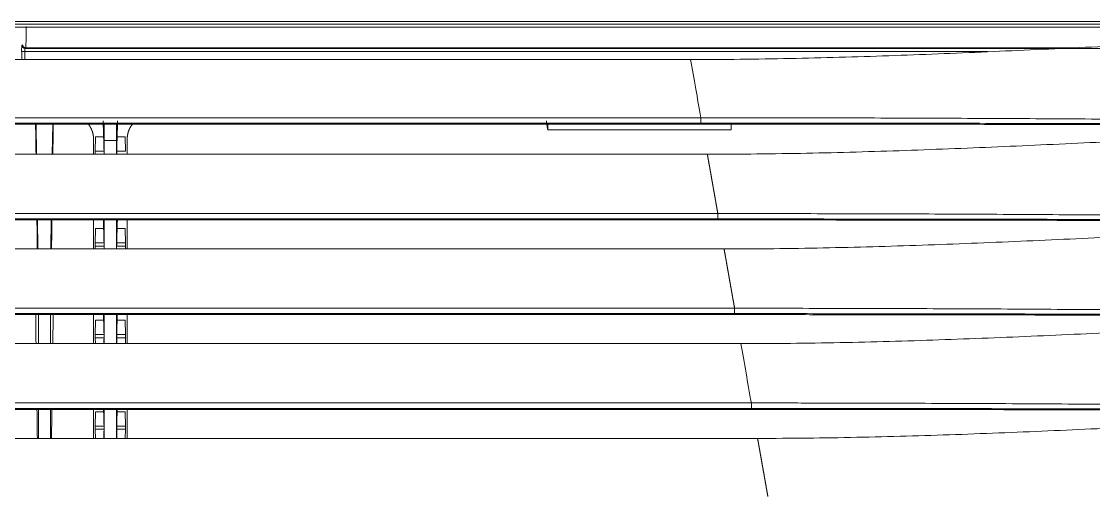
# Model space of a CAD drawing. Header units: inches. Extents: x 3778 to 56227, y -16914 to 35091.
# Drawn here: x 47366.2 to 47542.5, y -10882.5 to -10804.4 of the extents above; entities that cross this region are included whole.
import ezdxf

# ---------------------------------------------------------------- set-up
doc = ezdxf.new("R2010")
doc.units = ezdxf.units.IN
doc.header["$LTSCALE"] = 100
doc.header["$MEASUREMENT"] = 0
doc.layers.add('2-con', color=2, linetype='Continuous')
doc.layers.add('mark-B', color=2, linetype='Continuous', lineweight=20)

# ---------------------------------------------------------------- blocks, each defined once
blk = doc.blocks.new('무풍1way 일반')
at = {"layer": 'mark-B'}
for p, q in [((-358.19, -177.07), (-234.95, -177.07)), ((-254.56, -181.84), (-254.56, -177.07)), ((-254.25, -177.07), (-254.3, -178.56)), ((-252.8, -177.07), (-252.8, -181.84)), ((-250.8, -181.84), (-250.8, -177.07)), ((-249.3, -178.56), (-249.35, -177.07)), ((-249.04, -177.07), (-249.04, -181.84)), ((-241.97, -181.84), (-241.97, -177.07)), ((-241.97, -181.84), (-241.97, -177.07)), ((-239.96, -177.07), (-239.96, -181.84)), ((-239.96, -177.07), (-239.96, -181.84)), ((-254.3, -178.56), (-252.84, -178.56)), ((-254.3, -179.08), (-254.23, -181.43)), ((-252.84, -179.08), (-254.3, -179.08)), ((-250.76, -178.56), (-249.3, -178.56)), ((-249.3, -179.08), (-250.76, -179.08)), ((-249.37, -181.43), (-249.3, -179.08)), ((-252.91, -181.43), (-254.23, -181.43)), ((-249.37, -181.43), (-250.69, -181.43)), ((-235.05, -181.84), (-357.34, -181.84)), ((-357.16, -182.01), (357.16, -182.01)), ((357.16, -182.89), (-357.16, -182.89)), ((-355.43, -192.64), (-234.95, -192.64)), ((-254.56, -197.41), (-254.56, -192.64)), ((-254.27, -192.64), (-254.3, -193.62)), ((-254.3, -193.62), (-252.84, -193.62)), ((-252.8, -192.64), (-252.8, -197.41)), ((-250.8, -197.41), (-250.8, -192.64)), ((-250.76, -193.62), (-249.3, -193.62)), ((-249.3, -193.62), (-249.33, -192.64)), ((-249.04, -192.64), (-249.04, -197.41)), ((-241.97, -197.41), (-241.97, -192.64)), ((-241.97, -197.41), (-241.97, -192.64)), ((-239.96, -192.64), (-239.96, -197.41)), ((-239.96, -192.64), (-239.96, -197.41)), ((-254.3, -194.14), (-254.23, -196.49)), ((-252.84, -194.14), (-254.3, -194.14)), ((-249.3, -194.14), (-250.76, -194.14)), ((-249.37, -196.49), (-249.3, -194.14)), ((-252.91, -196.49), (-254.23, -196.49)), ((-249.37, -196.49), (-250.69, -196.49)), ((-235.05, -197.41), (-354.59, -197.41)), ((-354.41, -197.57), (354.41, -197.57)), ((354.41, -198.46), (-354.41, -198.46)), ((-352.68, -208.2), (-234.95, -208.2)), ((-254.56, -212.97), (-254.56, -208.2)), ((-254.28, -208.2), (-254.3, -208.68)), ((-254.3, -208.68), (-252.84, -208.68)), ((-254.3, -209.2), (-254.23, -211.55)), ((-252.84, -209.2), (-254.3, -209.2)), ((-252.8, -208.2), (-252.8, -212.97)), ((-250.8, -212.97), (-250.8, -208.2)), ((-250.76, -208.68), (-249.3, -208.68)), ((-249.3, -209.2), (-250.76, -209.2)), ((-249.37, -211.55), (-249.3, -209.2)), ((-249.3, -208.68), (-249.32, -208.2)), ((-249.04, -208.2), (-249.04, -212.97)), ((-242.09, -212.97), (-242.03, -208.2)), ((-242.09, -212.97), (-242.03, -208.2)), ((-239.9, -208.2), (-239.83, -212.97)), ((-239.9, -208.2), (-239.83, -212.97)), ((-235.05, -212.97), (-351.84, -212.97)), ((-351.65, -213.14), (351.65, -213.14)), ((-252.91, -211.55), (-254.23, -211.55)), ((-249.37, -211.55), (-250.69, -211.55)), ((351.65, -214.02), (-351.65, -214.02)), ((-349.93, -223.77), (-234.95, -223.77)), ((-254.56, -226.23), (-254.56, -223.76)), ((-252.8, -223.76), (-252.8, -226.05)), ((-250.8, -226.05), (-250.8, -223.76)), ((-249.04, -223.76), (-249.04, -226.23)), ((-242.32, -228.72), (-242.25, -223.77)), ((-242.32, -228.72), (-242.25, -223.77)), ((-239.67, -223.77), (-239.6, -228.72)), ((-239.67, -223.77), (-239.6, -228.72)), ((-254.3, -224.27), (-254.23, -226.61)), ((-252.84, -224.27), (-254.3, -224.27)), ((-249.3, -224.27), (-250.76, -224.27)), ((-249.37, -226.61), (-249.3, -224.27)), ((-252.91, -226.61), (-254.23, -226.61)), ((-252.8, -226.05), (-250.8, -226.05)), ((-249.37, -226.61), (-250.69, -226.61)), ((-353.82, -227.77), (-353.82, -228.72)), ((-235.05, -228.72), (-349.05, -228.72)), ((-348.87, -228.89), (348.87, -228.89)), ((-323.69, -228.72), (-323.69, -227.77)), ((348.87, -229.77), (-348.87, -229.77)), ((-347.18, -239.33), (-234.95, -239.33)), ((-237.72, -240.65), (-237.72, -239.33)), ((-237.72, -240.65), (-237.72, -239.33)), ((-237.22, -239.33), (-237.22, -240.65)), ((-237.22, -239.33), (-237.22, -240.65)), ((-237.75, -241.15), (-431.52, -241.15)), ((-237.75, -241.15), (-431.52, -241.15)), ((-410.46, -241.26), (-237.86, -241.26)), ((-410.46, -241.26), (-237.86, -241.26)), ((-396.03, -240.65), (-237.72, -240.65)), ((-396.03, -240.65), (-237.72, -240.65)), ((-237.86, -241.26), (-237.75, -241.15)), ((-237.86, -241.26), (-237.75, -241.15)), ((-237.22, -240.65), (-237.72, -240.65)), ((-237.22, -240.65), (-237.72, -240.65)), ((-237.25, -241.65), (-237.36, -241.76)), ((-237.25, -241.65), (-237.36, -241.76)), ((-235.04, -244.65), (-437.6, -244.65)), ((476.32, -245.6), (-476.32, -245.6)), ((-464.1, -245.12), (464.1, -245.12))]:
    blk.add_line(p, q, dxfattribs=at)
for centre, major_axis, ratio, start_param, end_param in [((-237.86, -244.77), (0, -3.51), 0.029932, 3.176515, 4.712405), ((-237.86, -244.77), (0, -3.51), 0.029932, 3.176515, 4.712405), ((-237.86, -241.76), (-0.355, 0.355), 0.998782, 3.927295, 5.497483), ((-237.86, -241.76), (-0.355, 0.355), 0.998782, 3.927295, 5.497483), ((-237.75, -240.65), (-0.001, -0.502), 0.069841, 0.034992, 1.570882), ((-237.75, -240.65), (-0.001, -0.502), 0.069841, 0.034992, 1.570882), ((-237.75, -241.65), (-0.355, 0.355), 0.998782, 3.927295, 5.497483), ((-237.75, -241.65), (-0.355, 0.355), 0.998782, 3.927295, 5.497483), ((-237.25, -240.65), (0, -1), 0.034921, 0.034928, 1.570818), ((-237.25, -240.65), (0, -1), 0.034921, 0.034928, 1.570818)]:
    blk.add_ellipse(centre, major_axis=major_axis, ratio=ratio, start_param=start_param, end_param=end_param, dxfattribs=at)
for points, degree, knots in [([(-359.88, -167.52), (-359.87, -167.55), (-359.86, -167.61), (-359.85, -167.7), (-359.83, -167.79), (-359.81, -167.88), (-359.8, -167.97), (-359.78, -168.06), (-359.77, -168.15), (-359.75, -168.24), (-359.73, -168.34), (-359.72, -168.43), (-359.7, -168.52), (-359.69, -168.61), (-359.67, -168.69), (-359.65, -168.78), (-359.64, -168.87), (-359.62, -168.96), (-359.61, -169.05), (-359.59, -169.14), (-359.58, -169.23), (-359.56, -169.32), (-359.54, -169.4), (-359.53, -169.49), (-359.51, -169.58), (-359.5, -169.67), (-359.48, -169.75), (-359.47, -169.84), (-359.45, -169.93), (-359.44, -170.01), (-359.42, -170.1), (-359.41, -170.19), (-359.39, -170.27), (-359.38, -170.36), (-359.36, -170.44), (-359.35, -170.53), (-359.33, -170.61), (-359.31, -170.7), (-359.3, -170.78), (-359.29, -170.87), (-359.27, -170.95), (-359.26, -171.04), (-359.24, -171.12), (-359.23, -171.21), (-359.21, -171.29), (-359.2, -171.37), (-359.18, -171.46), (-359.17, -171.54), (-359.15, -171.62), (-359.14, -171.7), (-359.12, -171.79), (-359.11, -171.87), (-359.09, -171.95), (-359.08, -172.03), (-359.06, -172.12), (-359.05, -172.2), (-359.04, -172.28), (-359.02, -172.36), (-359.01, -172.44), (-358.99, -172.52), (-358.98, -172.6), (-358.96, -172.68), (-358.95, -172.76), (-358.94, -172.84), (-358.92, -172.92), (-358.91, -173), (-358.89, -173.08), (-358.88, -173.16), (-358.87, -173.24), (-358.85, -173.32), (-358.84, -173.4), (-358.82, -173.47), (-358.81, -173.55), (-358.8, -173.63), (-358.78, -173.71), (-358.77, -173.79), (-358.76, -173.86), (-358.74, -173.94), (-358.73, -174.02), (-358.71, -174.09), (-358.7, -174.17), (-358.69, -174.25), (-358.67, -174.32), (-358.66, -174.4), (-358.65, -174.47), (-358.63, -174.55), (-358.62, -174.63), (-358.61, -174.7), (-358.59, -174.78), (-358.58, -174.85), (-358.57, -174.93), (-358.55, -175), (-358.54, -175.07), (-358.53, -175.15), (-358.52, -175.22), (-358.5, -175.3), (-358.49, -175.37), (-358.48, -175.44), (-358.46, -175.52), (-358.45, -175.59), (-358.44, -175.66), (-358.42, -175.73), (-358.41, -175.81), (-358.4, -175.88), (-358.39, -175.95), (-358.37, -176.02), (-358.36, -176.09), (-358.35, -176.16), (-358.34, -176.24), (-358.32, -176.31), (-358.31, -176.38), (-358.3, -176.45), (-358.29, -176.52), (-358.27, -176.59), (-358.26, -176.66), (-358.25, -176.73), (-358.24, -176.8), (-358.22, -176.87), (-358.21, -176.94), (-358.2, -177), (-358.19, -177.05), (-358.19, -177.07)], 3, [0, 0, 0, 0, 0.008436, 0.01687, 0.025302, 0.033734, 0.042163, 0.050592, 0.059019, 0.067445, 0.075869, 0.084292, 0.092714, 0.101135, 0.109554, 0.117972, 0.126389, 0.134805, 0.14322, 0.151634, 0.160046, 0.168458, 0.176868, 0.185278, 0.193686, 0.202094, 0.2105, 0.218906, 0.227311, 0.235715, 0.244118, 0.252521, 0.260922, 0.269323, 0.277723, 0.286122, 0.294521, 0.302919, 0.311316, 0.319713, 0.328109, 0.336505, 0.3449, 0.353294, 0.361688, 0.370082, 0.378475, 0.386867, 0.395259, 0.403651, 0.412043, 0.420434, 0.428825, 0.437215, 0.445606, 0.453996, 0.462386, 0.470775, 0.479165, 0.487554, 0.495943, 0.504333, 0.512722, 0.521111, 0.5295, 0.537889, 0.546278, 0.554667, 0.563056, 0.571445, 0.579835, 0.588225, 0.596614, 0.605004, 0.613394, 0.621785, 0.630176, 0.638567, 0.646958, 0.65535, 0.663742, 0.672134, 0.680527, 0.68892, 0.697314, 0.705708, 0.714103, 0.722498, 0.730894, 0.73929, 0.747687, 0.756085, 0.764483, 0.772882, 0.781282, 0.789683, 0.798084, 0.806486, 0.814888, 0.823292, 0.831696, 0.840102, 0.848508, 0.856915, 0.865323, 0.873732, 0.882142, 0.890553, 0.898965, 0.907378, 0.915793, 0.924208, 0.932624, 0.941042, 0.949461, 0.957881, 0.966302, 0.974725, 0.983148, 0.991574, 1, 1, 1, 1]), ([(-358.19, -177.07), (-363.62, -177.07), (-374.49, -177.2), (-390.74, -177.67), (-406.93, -178.33), (-423.09, -179.08), (-436.47, -179.7), (-444.48, -180.04), (-447.09, -180.15)], 3, [0, 0, 0, 0, 0.182363, 0.364727, 0.54709, 0.729453, 0.911816, 1, 1, 1, 1]), ([(-254.3, -178.56), (-254.3, -178.56), (-254.3, -178.56), (-254.3, -178.57), (-254.3, -178.57), (-254.3, -178.58), (-254.3, -178.58), (-254.3, -178.59), (-254.3, -178.59), (-254.3, -178.6), (-254.3, -178.6), (-254.3, -178.61), (-254.3, -178.62), (-254.3, -178.62), (-254.3, -178.63), (-254.3, -178.64), (-254.3, -178.64), (-254.3, -178.65), (-254.3, -178.65), (-254.3, -178.66), (-254.3, -178.67), (-254.3, -178.68), (-254.3, -178.68), (-254.3, -178.69), (-254.3, -178.7), (-254.3, -178.7), (-254.3, -178.71), (-254.3, -178.72), (-254.3, -178.73), (-254.3, -178.73), (-254.3, -178.74), (-254.3, -178.75), (-254.3, -178.75), (-254.3, -178.76), (-254.3, -178.77), (-254.3, -178.78), (-254.3, -178.78), (-254.3, -178.79), (-254.3, -178.8), (-254.3, -178.8), (-254.3, -178.81), (-254.3, -178.82), (-254.3, -178.83), (-254.3, -178.85), (-254.3, -178.86), (-254.3, -178.88), (-254.3, -178.89), (-254.3, -178.91), (-254.3, -178.92), (-254.3, -178.93), (-254.3, -178.95), (-254.3, -178.96), (-254.3, -178.98), (-254.3, -178.99), (-254.3, -179), (-254.3, -179.02), (-254.3, -179.03), (-254.3, -179.04), (-254.3, -179.05), (-254.3, -179.06), (-254.3, -179.07), (-254.3, -179.08), (-254.3, -179.08)], 3, [0, 0, 0, 0, 0.013747, 0.027429, 0.041048, 0.054602, 0.068093, 0.08152, 0.094883, 0.108181, 0.121416, 0.134587, 0.147694, 0.160737, 0.173716, 0.186631, 0.199482, 0.212269, 0.224992, 0.237651, 0.250246, 0.262777, 0.275245, 0.287648, 0.299987, 0.312263, 0.324474, 0.336622, 0.348705, 0.360725, 0.372681, 0.384573, 0.3964, 0.408164, 0.419864, 0.4315, 0.443072, 0.454581, 0.466025, 0.477405, 0.488722, 0.499974, 0.52253, 0.545343, 0.568414, 0.591742, 0.615327, 0.63917, 0.66327, 0.687627, 0.712242, 0.737115, 0.762244, 0.787632, 0.813276, 0.839179, 0.865338, 0.891756, 0.91843, 0.945363, 0.972553, 1, 1, 1, 1]), ([(-249.3, -179.08), (-249.3, -179.08), (-249.3, -179.08), (-249.3, -179.07), (-249.3, -179.07), (-249.3, -179.06), (-249.3, -179.06), (-249.3, -179.05), (-249.3, -179.05), (-249.3, -179.04), (-249.3, -179.03), (-249.3, -179.03), (-249.3, -179.02), (-249.3, -179.02), (-249.3, -179.01), (-249.3, -179), (-249.3, -179), (-249.3, -178.99), (-249.3, -178.98), (-249.3, -178.98), (-249.3, -178.97), (-249.3, -178.96), (-249.3, -178.96), (-249.3, -178.95), (-249.3, -178.94), (-249.3, -178.93), (-249.3, -178.93), (-249.3, -178.92), (-249.3, -178.91), (-249.3, -178.91), (-249.3, -178.9), (-249.3, -178.89), (-249.3, -178.88), (-249.3, -178.88), (-249.3, -178.87), (-249.3, -178.86), (-249.3, -178.85), (-249.3, -178.85), (-249.3, -178.84), (-249.3, -178.83), (-249.3, -178.83), (-249.3, -178.82), (-249.3, -178.8), (-249.3, -178.79), (-249.3, -178.78), (-249.3, -178.76), (-249.3, -178.75), (-249.3, -178.73), (-249.3, -178.72), (-249.3, -178.7), (-249.3, -178.69), (-249.3, -178.68), (-249.3, -178.66), (-249.3, -178.65), (-249.3, -178.64), (-249.3, -178.62), (-249.3, -178.61), (-249.3, -178.6), (-249.3, -178.59), (-249.3, -178.58), (-249.3, -178.57), (-249.3, -178.56), (-249.3, -178.56)], 3, [0, 0, 0, 0, 0.013748, 0.027432, 0.041052, 0.054607, 0.068099, 0.081527, 0.09489, 0.10819, 0.121425, 0.134597, 0.147704, 0.160748, 0.173727, 0.186643, 0.199494, 0.212281, 0.225005, 0.237664, 0.250259, 0.262791, 0.275258, 0.287661, 0.3, 0.312275, 0.324487, 0.336634, 0.348717, 0.360736, 0.372691, 0.384582, 0.39641, 0.408173, 0.419872, 0.431507, 0.443078, 0.454585, 0.466029, 0.477408, 0.488723, 0.499974, 0.522542, 0.545365, 0.568445, 0.591781, 0.615372, 0.639221, 0.663325, 0.687685, 0.712302, 0.737175, 0.762304, 0.78769, 0.813331, 0.839229, 0.865384, 0.891794, 0.918461, 0.945384, 0.972564, 1, 1, 1, 1]), ([(-357.16, -182.89), (-357.5, -182.89), (-357.84, -182.89), (-358.52, -182.89), (-359.54, -182.89), (-361.92, -182.89), (-363.97, -182.89), (-368.05, -182.88), (-370.77, -182.88), (-378.94, -182.86), (-384.39, -182.84), (-392.55, -182.81), (-395.27, -182.8), (-400.72, -182.77), (-403.44, -182.75), (-408.88, -182.72), (-411.6, -182.7), (-417.04, -182.66), (-419.76, -182.64), (-425.21, -182.6), (-427.93, -182.57), (-433.37, -182.53), (-436.09, -182.51), (-441.53, -182.46), (-444.25, -182.44), (-449.69, -182.4), (-452.41, -182.38), (-460.57, -182.32), (-466.02, -182.29), (-474.18, -182.26), (-476.91, -182.25), (-480.99, -182.24), (-482.35, -182.24), (-484.39, -182.24), (-485.42, -182.23), (-486.61, -182.23), (-487.12, -182.23), (-487.46, -182.23), (-487.63, -182.23), (-487.8, -182.23)], 3, [0, 0, 0, 0, 0.007813, 0.007813, 0.015625, 0.03125, 0.0625, 0.0625, 0.125, 0.125, 0.25, 0.25, 0.3125, 0.3125, 0.375, 0.375, 0.4375, 0.4375, 0.5, 0.5, 0.5625, 0.5625, 0.625, 0.625, 0.6875, 0.6875, 0.75, 0.75, 0.875, 0.875, 0.9375, 0.9375, 0.96875, 0.96875, 0.984375, 0.992187, 0.996094, 0.996094, 1, 1, 1, 1]), ([(-474.58, -181.76), (-469.69, -181.76), (-464.79, -181.77), (-455.01, -181.79), (-450.12, -181.81), (-442.78, -181.83), (-440.33, -181.83), (-435.44, -181.85), (-433, -181.86), (-428.11, -181.87), (-423.22, -181.89), (-415.88, -181.91), (-408.54, -181.93), (-403.65, -181.94), (-398.76, -181.95), (-396.31, -181.96), (-391.42, -181.97), (-388.97, -181.98), (-381.63, -181.99), (-376.74, -182), (-369.4, -182), (-366.95, -182.01), (-362.05, -182.01), (-359.61, -182.01), (-357.16, -182.01)], 3, [0, 0, 0, 0, 0.125, 0.125, 0.25, 0.25, 0.3125, 0.3125, 0.375, 0.375, 0.4375, 0.5, 0.5625, 0.625, 0.625, 0.6875, 0.6875, 0.75, 0.75, 0.875, 0.875, 0.9375, 0.9375, 1, 1, 1, 1]), ([(-357.34, -181.84), (-361.15, -181.84), (-364.95, -181.84), (-372.55, -181.84), (-376.35, -181.83), (-383.96, -181.82), (-387.76, -181.82), (-395.36, -181.8), (-399.16, -181.79), (-406.76, -181.77), (-410.56, -181.76), (-418.16, -181.74), (-421.96, -181.73), (-429.55, -181.71), (-433.35, -181.7), (-440.95, -181.68), (-444.75, -181.67), (-448.55, -181.66)], 3, [0, 0, 0, 0, 0.125, 0.125, 0.25, 0.25, 0.375, 0.375, 0.5, 0.5, 0.625, 0.625, 0.75, 0.75, 0.875, 0.875, 1, 1, 1, 1]), ([(-357.16, -182.89), (-357.16, -182.86), (-357.16, -182.82), (-357.16, -182.74), (-357.16, -182.69), (-357.16, -182.6), (-357.16, -182.55), (-357.16, -182.45), (-357.16, -182.4), (-357.16, -182.31), (-357.16, -182.26), (-357.16, -182.18), (-357.16, -182.14), (-357.16, -182.08), (-357.16, -182.06), (-357.16, -182.02), (-357.16, -182.01), (-357.16, -182.01)], 3, [0, 0, 0, 0, 0.125, 0.125, 0.25, 0.25, 0.375, 0.375, 0.5, 0.5, 0.625, 0.625, 0.75, 0.75, 0.875, 0.875, 1, 1, 1, 1]), ([(-355.43, -192.64), (-355.7, -191.16), (-356.23, -188.13), (-356.85, -184.62), (-357.16, -182.89)], 3, [0, 0, 0, 0, 0.535555, 1, 1, 1, 1]), ([(-355.43, -192.64), (-360.87, -192.64), (-371.74, -192.76), (-387.99, -193.23), (-404.18, -193.89), (-420.34, -194.65), (-433.72, -195.27), (-441.73, -195.61), (-444.34, -195.71)], 3, [0, 0, 0, 0, 0.182352, 0.364704, 0.547056, 0.729408, 0.91176, 1, 1, 1, 1]), ([(-254.3, -193.62), (-254.3, -193.62), (-254.3, -193.62), (-254.3, -193.63), (-254.3, -193.63), (-254.3, -193.64), (-254.3, -193.64), (-254.3, -193.65), (-254.3, -193.65), (-254.3, -193.66), (-254.3, -193.67), (-254.3, -193.67), (-254.3, -193.68), (-254.3, -193.68), (-254.3, -193.69), (-254.3, -193.7), (-254.3, -193.7), (-254.3, -193.71), (-254.3, -193.72), (-254.3, -193.72), (-254.3, -193.73), (-254.3, -193.74), (-254.3, -193.74), (-254.3, -193.75), (-254.3, -193.76), (-254.3, -193.77), (-254.3, -193.77), (-254.3, -193.78), (-254.3, -193.79), (-254.3, -193.79), (-254.3, -193.8), (-254.3, -193.81), (-254.3, -193.82), (-254.3, -193.82), (-254.3, -193.83), (-254.3, -193.84), (-254.3, -193.85), (-254.3, -193.85), (-254.3, -193.86), (-254.3, -193.87), (-254.3, -193.87), (-254.3, -193.88), (-254.3, -193.9), (-254.3, -193.91), (-254.3, -193.92), (-254.3, -193.94), (-254.3, -193.95), (-254.3, -193.97), (-254.3, -193.98), (-254.3, -194), (-254.3, -194.01), (-254.3, -194.02), (-254.3, -194.04), (-254.3, -194.05), (-254.3, -194.06), (-254.3, -194.08), (-254.3, -194.09), (-254.3, -194.1), (-254.3, -194.11), (-254.3, -194.12), (-254.3, -194.13), (-254.3, -194.14), (-254.3, -194.14)], 3, [0, 0, 0, 0, 0.013747, 0.027429, 0.041048, 0.054602, 0.068093, 0.08152, 0.094883, 0.108181, 0.121416, 0.134587, 0.147694, 0.160737, 0.173716, 0.186631, 0.199482, 0.212269, 0.224992, 0.237651, 0.250246, 0.262777, 0.275245, 0.287648, 0.299987, 0.312263, 0.324474, 0.336622, 0.348705, 0.360725, 0.372681, 0.384573, 0.3964, 0.408164, 0.419864, 0.4315, 0.443072, 0.454581, 0.466025, 0.477405, 0.488722, 0.499974, 0.52253, 0.545343, 0.568414, 0.591742, 0.615327, 0.63917, 0.66327, 0.687627, 0.712242, 0.737115, 0.762244, 0.787632, 0.813276, 0.839179, 0.865338, 0.891756, 0.91843, 0.945363, 0.972553, 1, 1, 1, 1]), ([(-249.3, -194.14), (-249.3, -194.14), (-249.3, -194.14), (-249.3, -194.13), (-249.3, -194.13), (-249.3, -194.12), (-249.3, -194.12), (-249.3, -194.11), (-249.3, -194.11), (-249.3, -194.1), (-249.3, -194.1), (-249.3, -194.09), (-249.3, -194.08), (-249.3, -194.08), (-249.3, -194.07), (-249.3, -194.06), (-249.3, -194.06), (-249.3, -194.05), (-249.3, -194.05), (-249.3, -194.04), (-249.3, -194.03), (-249.3, -194.02), (-249.3, -194.02), (-249.3, -194.01), (-249.3, -194), (-249.3, -194), (-249.3, -193.99), (-249.3, -193.98), (-249.3, -193.97), (-249.3, -193.97), (-249.3, -193.96), (-249.3, -193.95), (-249.3, -193.95), (-249.3, -193.94), (-249.3, -193.93), (-249.3, -193.92), (-249.3, -193.92), (-249.3, -193.91), (-249.3, -193.9), (-249.3, -193.9), (-249.3, -193.89), (-249.3, -193.88), (-249.3, -193.87), (-249.3, -193.85), (-249.3, -193.84), (-249.3, -193.82), (-249.3, -193.81), (-249.3, -193.79), (-249.3, -193.78), (-249.3, -193.77), (-249.3, -193.75), (-249.3, -193.74), (-249.3, -193.72), (-249.3, -193.71), (-249.3, -193.7), (-249.3, -193.68), (-249.3, -193.67), (-249.3, -193.66), (-249.3, -193.65), (-249.3, -193.64), (-249.3, -193.63), (-249.3, -193.62), (-249.3, -193.62)], 3, [0, 0, 0, 0, 0.013748, 0.027432, 0.041052, 0.054607, 0.068099, 0.081527, 0.09489, 0.10819, 0.121425, 0.134597, 0.147704, 0.160748, 0.173727, 0.186643, 0.199494, 0.212281, 0.225005, 0.237664, 0.250259, 0.262791, 0.275258, 0.287661, 0.3, 0.312275, 0.324487, 0.336634, 0.348717, 0.360736, 0.372691, 0.384582, 0.39641, 0.408173, 0.419872, 0.431507, 0.443078, 0.454585, 0.466029, 0.477408, 0.488723, 0.499974, 0.522542, 0.545365, 0.568445, 0.591781, 0.615372, 0.639221, 0.663325, 0.687685, 0.712302, 0.737175, 0.762304, 0.78769, 0.813331, 0.839229, 0.865384, 0.891794, 0.918461, 0.945384, 0.972564, 1, 1, 1, 1]), ([(-471.82, -197.35), (-466.93, -197.35), (-462.03, -197.36), (-452.25, -197.38), (-447.36, -197.39), (-440.02, -197.41), (-437.57, -197.42), (-432.68, -197.43), (-430.24, -197.44), (-425.35, -197.45), (-420.46, -197.47), (-413.12, -197.49), (-405.78, -197.5), (-400.89, -197.52), (-393.55, -197.53), (-388.66, -197.54), (-378.88, -197.56), (-373.98, -197.56), (-366.64, -197.57), (-364.19, -197.57), (-359.3, -197.57), (-356.85, -197.57), (-354.41, -197.57)], 3, [0, 0, 0, 0, 0.125, 0.125, 0.25, 0.25, 0.3125, 0.3125, 0.375, 0.375, 0.4375, 0.5, 0.5625, 0.625, 0.625, 0.75, 0.75, 0.875, 0.875, 0.9375, 0.9375, 1, 1, 1, 1]), ([(-445.8, -197.25), (-442, -197.26), (-438.2, -197.26), (-430.6, -197.28), (-426.8, -197.29), (-419.2, -197.31), (-415.4, -197.32), (-407.8, -197.34), (-404.01, -197.35), (-396.4, -197.36), (-392.6, -197.37), (-385, -197.38), (-381.2, -197.39), (-373.6, -197.4), (-369.8, -197.4), (-362.19, -197.41), (-358.39, -197.41), (-354.59, -197.41)], 3, [0, 0, 0, 0, 0.125, 0.125, 0.25, 0.25, 0.375, 0.375, 0.5, 0.5, 0.625, 0.625, 0.75, 0.75, 0.875, 0.875, 1, 1, 1, 1]), ([(-354.41, -198.46), (-354.75, -198.46), (-355.09, -198.46), (-355.77, -198.46), (-356.79, -198.46), (-359.17, -198.46), (-361.21, -198.45), (-365.28, -198.45), (-368, -198.44), (-376.16, -198.43), (-381.6, -198.41), (-389.76, -198.38), (-392.48, -198.37), (-397.91, -198.34), (-400.63, -198.32), (-406.07, -198.29), (-408.79, -198.27), (-414.22, -198.24), (-416.94, -198.22), (-422.38, -198.18), (-425.1, -198.16), (-430.53, -198.11), (-433.25, -198.09), (-438.69, -198.05), (-441.4, -198.03), (-446.84, -197.99), (-449.56, -197.97), (-457.71, -197.91), (-463.15, -197.88), (-471.31, -197.85), (-474.03, -197.84), (-479.46, -197.83), (-482.18, -197.83), (-484.9, -197.83)], 3, [0, 0, 0, 0, 0.007812, 0.007812, 0.015625, 0.03125, 0.0625, 0.0625, 0.125, 0.125, 0.25, 0.25, 0.3125, 0.3125, 0.375, 0.375, 0.4375, 0.4375, 0.5, 0.5, 0.5625, 0.5625, 0.625, 0.625, 0.6875, 0.6875, 0.75, 0.75, 0.875, 0.875, 0.9375, 0.9375, 1, 1, 1, 1]), ([(-354.41, -197.57), (-354.41, -197.58), (-354.41, -197.59), (-354.41, -197.62), (-354.41, -197.65), (-354.41, -197.71), (-354.41, -197.74), (-354.41, -197.83), (-354.41, -197.87), (-354.41, -197.96), (-354.41, -198.01), (-354.41, -198.11), (-354.41, -198.16), (-354.41, -198.26), (-354.41, -198.3), (-354.41, -198.39), (-354.41, -198.42), (-354.41, -198.46)], 3, [0, 0, 0, 0, 0.125, 0.125, 0.25, 0.25, 0.375, 0.375, 0.5, 0.5, 0.625, 0.625, 0.75, 0.75, 0.875, 0.875, 1, 1, 1, 1]), ([(-354.41, -198.46), (-354.4, -198.49), (-354.39, -198.55), (-354.37, -198.64), (-354.36, -198.74), (-354.34, -198.83), (-354.32, -198.92), (-354.31, -199.02), (-354.29, -199.11), (-354.27, -199.2), (-354.26, -199.29), (-354.24, -199.39), (-354.23, -199.48), (-354.21, -199.57), (-354.19, -199.66), (-354.18, -199.75), (-354.16, -199.84), (-354.14, -199.93), (-354.13, -200.02), (-354.11, -200.11), (-354.1, -200.2), (-354.08, -200.29), (-354.06, -200.38), (-354.05, -200.47), (-354.03, -200.56), (-354.02, -200.65), (-354, -200.74), (-353.99, -200.83), (-353.97, -200.92), (-353.95, -201.01), (-353.94, -201.1), (-353.92, -201.18), (-353.91, -201.27), (-353.89, -201.36), (-353.88, -201.45), (-353.86, -201.53), (-353.85, -201.62), (-353.83, -201.71), (-353.82, -201.79), (-353.8, -201.88), (-353.78, -201.97), (-353.77, -202.05), (-353.75, -202.14), (-353.74, -202.22), (-353.72, -202.31), (-353.71, -202.39), (-353.69, -202.48), (-353.68, -202.56), (-353.66, -202.65), (-353.65, -202.73), (-353.63, -202.82), (-353.62, -202.9), (-353.6, -202.98), (-353.59, -203.07), (-353.58, -203.15), (-353.56, -203.23), (-353.55, -203.32), (-353.53, -203.4), (-353.52, -203.48), (-353.5, -203.56), (-353.49, -203.65), (-353.47, -203.73), (-353.46, -203.81), (-353.44, -203.89), (-353.43, -203.97), (-353.42, -204.05), (-353.4, -204.13), (-353.39, -204.22), (-353.37, -204.3), (-353.36, -204.38), (-353.34, -204.46), (-353.33, -204.54), (-353.32, -204.62), (-353.3, -204.7), (-353.29, -204.77), (-353.27, -204.85), (-353.26, -204.93), (-353.25, -205.01), (-353.23, -205.09), (-353.22, -205.17), (-353.2, -205.25), (-353.19, -205.32), (-353.18, -205.4), (-353.16, -205.48), (-353.15, -205.56), (-353.14, -205.63), (-353.12, -205.71), (-353.11, -205.79), (-353.1, -205.86), (-353.08, -205.94), (-353.07, -206.02), (-353.06, -206.09), (-353.04, -206.17), (-353.03, -206.24), (-353.02, -206.32), (-353, -206.39), (-352.99, -206.47), (-352.98, -206.54), (-352.96, -206.62), (-352.95, -206.69), (-352.94, -206.76), (-352.92, -206.84), (-352.91, -206.91), (-352.9, -206.98), (-352.88, -207.06), (-352.87, -207.13), (-352.86, -207.2), (-352.85, -207.28), (-352.83, -207.35), (-352.82, -207.42), (-352.81, -207.49), (-352.79, -207.56), (-352.78, -207.64), (-352.77, -207.71), (-352.76, -207.78), (-352.74, -207.85), (-352.73, -207.92), (-352.72, -207.99), (-352.71, -208.06), (-352.69, -208.13), (-352.69, -208.18), (-352.68, -208.2)], 3, [0, 0, 0, 0, 0.008438, 0.016875, 0.02531, 0.033743, 0.042175, 0.050606, 0.059035, 0.067462, 0.075889, 0.084314, 0.092737, 0.10116, 0.109581, 0.118001, 0.126419, 0.134836, 0.143253, 0.151668, 0.160081, 0.168494, 0.176906, 0.185317, 0.193726, 0.202135, 0.210542, 0.218949, 0.227355, 0.235759, 0.244163, 0.252566, 0.260968, 0.26937, 0.27777, 0.28617, 0.294569, 0.302968, 0.311365, 0.319762, 0.328159, 0.336554, 0.344949, 0.353344, 0.361738, 0.370132, 0.378525, 0.386917, 0.395309, 0.403701, 0.412092, 0.420483, 0.428874, 0.437264, 0.445654, 0.454044, 0.462434, 0.470823, 0.479212, 0.487601, 0.49599, 0.504379, 0.512767, 0.521156, 0.529544, 0.537933, 0.546321, 0.55471, 0.563098, 0.571487, 0.579875, 0.588264, 0.596653, 0.605043, 0.613432, 0.621822, 0.630212, 0.638602, 0.646992, 0.655383, 0.663774, 0.672166, 0.680558, 0.68895, 0.697343, 0.705737, 0.71413, 0.722525, 0.73092, 0.739315, 0.747711, 0.756108, 0.764506, 0.772904, 0.781303, 0.789702, 0.798102, 0.806503, 0.814905, 0.823308, 0.831712, 0.840116, 0.848521, 0.856928, 0.865335, 0.873743, 0.882152, 0.890562, 0.898974, 0.907386, 0.915799, 0.924214, 0.93263, 0.941047, 0.949465, 0.957884, 0.966305, 0.974727, 0.98315, 0.991574, 1, 1, 1, 1]), ([(-352.68, -208.2), (-358.12, -208.2), (-368.99, -208.33), (-385.24, -208.8), (-401.44, -209.46), (-417.59, -210.21), (-430.96, -210.83), (-438.97, -211.17), (-441.58, -211.28)], 3, [0, 0, 0, 0, 0.182341, 0.364682, 0.547023, 0.729364, 0.911705, 1, 1, 1, 1]), ([(-254.3, -208.68), (-254.3, -208.68), (-254.3, -208.69), (-254.3, -208.69), (-254.3, -208.7), (-254.3, -208.7), (-254.3, -208.71), (-254.3, -208.71), (-254.3, -208.72), (-254.3, -208.72), (-254.3, -208.73), (-254.3, -208.73), (-254.3, -208.74), (-254.3, -208.75), (-254.3, -208.75), (-254.3, -208.76), (-254.3, -208.77), (-254.3, -208.77), (-254.3, -208.78), (-254.3, -208.79), (-254.3, -208.79), (-254.3, -208.8), (-254.3, -208.81), (-254.3, -208.81), (-254.3, -208.82), (-254.3, -208.83), (-254.3, -208.83), (-254.3, -208.84), (-254.3, -208.85), (-254.3, -208.86), (-254.3, -208.86), (-254.3, -208.87), (-254.3, -208.88), (-254.3, -208.89), (-254.3, -208.89), (-254.3, -208.9), (-254.3, -208.91), (-254.3, -208.91), (-254.3, -208.92), (-254.3, -208.93), (-254.3, -208.94), (-254.3, -208.95), (-254.3, -208.96), (-254.3, -208.97), (-254.3, -208.99), (-254.3, -209), (-254.3, -209.02), (-254.3, -209.03), (-254.3, -209.04), (-254.3, -209.06), (-254.3, -209.07), (-254.3, -209.09), (-254.3, -209.1), (-254.3, -209.11), (-254.3, -209.13), (-254.3, -209.14), (-254.3, -209.15), (-254.3, -209.16), (-254.3, -209.17), (-254.3, -209.19), (-254.3, -209.19), (-254.3, -209.2), (-254.3, -209.2)], 3, [0, 0, 0, 0, 0.013747, 0.027429, 0.041048, 0.054602, 0.068093, 0.08152, 0.094883, 0.108181, 0.121416, 0.134587, 0.147694, 0.160737, 0.173716, 0.186631, 0.199482, 0.212269, 0.224992, 0.237651, 0.250246, 0.262777, 0.275245, 0.287648, 0.299987, 0.312263, 0.324474, 0.336622, 0.348705, 0.360725, 0.372681, 0.384573, 0.3964, 0.408164, 0.419864, 0.4315, 0.443072, 0.454581, 0.466025, 0.477405, 0.488722, 0.499974, 0.52253, 0.545343, 0.568414, 0.591742, 0.615327, 0.63917, 0.66327, 0.687627, 0.712242, 0.737115, 0.762244, 0.787632, 0.813276, 0.839179, 0.865338, 0.891756, 0.91843, 0.945363, 0.972553, 1, 1, 1, 1]), ([(-249.3, -209.2), (-249.3, -209.2), (-249.3, -209.2), (-249.3, -209.19), (-249.3, -209.19), (-249.3, -209.19), (-249.3, -209.18), (-249.3, -209.17), (-249.3, -209.17), (-249.3, -209.16), (-249.3, -209.16), (-249.3, -209.15), (-249.3, -209.15), (-249.3, -209.14), (-249.3, -209.13), (-249.3, -209.13), (-249.3, -209.12), (-249.3, -209.11), (-249.3, -209.11), (-249.3, -209.1), (-249.3, -209.09), (-249.3, -209.09), (-249.3, -209.08), (-249.3, -209.07), (-249.3, -209.07), (-249.3, -209.06), (-249.3, -209.05), (-249.3, -209.04), (-249.3, -209.04), (-249.3, -209.03), (-249.3, -209.02), (-249.3, -209.02), (-249.3, -209.01), (-249.3, -209), (-249.3, -208.99), (-249.3, -208.99), (-249.3, -208.98), (-249.3, -208.97), (-249.3, -208.96), (-249.3, -208.96), (-249.3, -208.95), (-249.3, -208.94), (-249.3, -208.93), (-249.3, -208.91), (-249.3, -208.9), (-249.3, -208.89), (-249.3, -208.87), (-249.3, -208.86), (-249.3, -208.84), (-249.3, -208.83), (-249.3, -208.81), (-249.3, -208.8), (-249.3, -208.79), (-249.3, -208.77), (-249.3, -208.76), (-249.3, -208.75), (-249.3, -208.73), (-249.3, -208.72), (-249.3, -208.71), (-249.3, -208.7), (-249.3, -208.69), (-249.3, -208.69), (-249.3, -208.68)], 3, [0, 0, 0, 0, 0.013748, 0.027432, 0.041052, 0.054607, 0.068099, 0.081527, 0.09489, 0.10819, 0.121425, 0.134597, 0.147704, 0.160748, 0.173727, 0.186643, 0.199494, 0.212281, 0.225005, 0.237664, 0.250259, 0.262791, 0.275258, 0.287661, 0.3, 0.312275, 0.324487, 0.336634, 0.348717, 0.360736, 0.372691, 0.384582, 0.39641, 0.408173, 0.419872, 0.431507, 0.443078, 0.454585, 0.466029, 0.477408, 0.488723, 0.499974, 0.522542, 0.545365, 0.568445, 0.591781, 0.615372, 0.639221, 0.663325, 0.687685, 0.712302, 0.737175, 0.762304, 0.78769, 0.813331, 0.839229, 0.865384, 0.891794, 0.918461, 0.945384, 0.972564, 1, 1, 1, 1]), ([(-469.06, -212.94), (-464.16, -212.95), (-459.27, -212.95), (-449.49, -212.97), (-444.6, -212.98), (-437.26, -213), (-434.81, -213), (-429.92, -213.01), (-427.48, -213.02), (-422.59, -213.03), (-417.7, -213.04), (-410.36, -213.06), (-403.02, -213.08), (-398.13, -213.09), (-390.8, -213.1), (-385.9, -213.11), (-376.12, -213.12), (-368.78, -213.13), (-361.44, -213.13), (-356.55, -213.14), (-354.1, -213.14), (-351.65, -213.14)], 3, [0, 0, 0, 0, 0.125, 0.125, 0.25, 0.25, 0.3125, 0.3125, 0.375, 0.375, 0.4375, 0.5, 0.5625, 0.625, 0.625, 0.75, 0.75, 0.875, 0.9375, 0.9375, 1, 1, 1, 1]), ([(-443.05, -212.83), (-439.25, -212.84), (-435.45, -212.85), (-427.85, -212.86), (-424.05, -212.87), (-416.45, -212.89), (-412.65, -212.9), (-405.05, -212.91), (-401.25, -212.92), (-393.65, -212.93), (-389.85, -212.94), (-382.25, -212.95), (-378.45, -212.96), (-370.85, -212.96), (-367.04, -212.97), (-359.44, -212.97), (-355.64, -212.97), (-351.84, -212.97)], 3, [0, 0, 0, 0, 0.125, 0.125, 0.25, 0.25, 0.375, 0.375, 0.5, 0.5, 0.625, 0.625, 0.75, 0.75, 0.875, 0.875, 1, 1, 1, 1]), ([(-351.65, -213.14), (-351.65, -213.14), (-351.65, -213.15), (-351.65, -213.19), (-351.65, -213.21), (-351.65, -213.27), (-351.65, -213.31), (-351.65, -213.39), (-351.65, -213.43), (-351.65, -213.53), (-351.65, -213.58), (-351.65, -213.68), (-351.65, -213.73), (-351.65, -213.82), (-351.65, -213.87), (-351.65, -213.95), (-351.65, -213.99), (-351.65, -214.02)], 3, [0, 0, 0, 0, 0.125, 0.125, 0.25, 0.25, 0.375, 0.375, 0.5, 0.5, 0.625, 0.625, 0.75, 0.75, 0.875, 0.875, 1, 1, 1, 1]), ([(-351.65, -214.02), (-351.99, -214.02), (-352.33, -214.02), (-353.01, -214.02), (-354.03, -214.02), (-356.41, -214.02), (-358.45, -214.02), (-362.53, -214.01), (-365.25, -214.01), (-373.41, -213.99), (-378.84, -213.98), (-387, -213.95), (-389.72, -213.94), (-395.16, -213.91), (-397.88, -213.9), (-403.31, -213.86), (-406.03, -213.85), (-411.47, -213.81), (-414.18, -213.79), (-419.62, -213.76), (-422.34, -213.74), (-427.77, -213.69), (-430.49, -213.67), (-435.93, -213.63), (-438.65, -213.61), (-444.08, -213.57), (-446.8, -213.56), (-454.95, -213.5), (-460.39, -213.48), (-468.55, -213.44), (-471.27, -213.44), (-476.7, -213.42), (-479.42, -213.42), (-482.14, -213.42)], 3, [0, 0, 0, 0, 0.007812, 0.007812, 0.015625, 0.03125, 0.0625, 0.0625, 0.125, 0.125, 0.25, 0.25, 0.3125, 0.3125, 0.375, 0.375, 0.4375, 0.4375, 0.5, 0.5, 0.5625, 0.5625, 0.625, 0.625, 0.6875, 0.6875, 0.75, 0.75, 0.875, 0.875, 0.9375, 0.9375, 1, 1, 1, 1]), ([(-351.65, -214.02), (-351.65, -214.05), (-351.64, -214.11), (-351.62, -214.21), (-351.6, -214.3), (-351.59, -214.39), (-351.57, -214.49), (-351.55, -214.58), (-351.54, -214.67), (-351.52, -214.77), (-351.5, -214.86), (-351.49, -214.95), (-351.47, -215.04), (-351.46, -215.13), (-351.44, -215.22), (-351.42, -215.32), (-351.41, -215.41), (-351.39, -215.5), (-351.38, -215.59), (-351.36, -215.68), (-351.34, -215.77), (-351.33, -215.86), (-351.31, -215.95), (-351.3, -216.04), (-351.28, -216.13), (-351.26, -216.22), (-351.25, -216.31), (-351.23, -216.39), (-351.22, -216.48), (-351.2, -216.57), (-351.19, -216.66), (-351.17, -216.75), (-351.16, -216.84), (-351.14, -216.92), (-351.12, -217.01), (-351.11, -217.1), (-351.09, -217.18), (-351.08, -217.27), (-351.06, -217.36), (-351.05, -217.44), (-351.03, -217.53), (-351.02, -217.62), (-351, -217.7), (-350.99, -217.79), (-350.97, -217.87), (-350.96, -217.96), (-350.94, -218.04), (-350.93, -218.13), (-350.91, -218.21), (-350.9, -218.3), (-350.88, -218.38), (-350.87, -218.46), (-350.85, -218.55), (-350.84, -218.63), (-350.82, -218.72), (-350.81, -218.8), (-350.79, -218.88), (-350.78, -218.96), (-350.76, -219.05), (-350.75, -219.13), (-350.73, -219.21), (-350.72, -219.29), (-350.71, -219.37), (-350.69, -219.46), (-350.68, -219.54), (-350.66, -219.62), (-350.65, -219.7), (-350.63, -219.78), (-350.62, -219.86), (-350.61, -219.94), (-350.59, -220.02), (-350.58, -220.1), (-350.56, -220.18), (-350.55, -220.26), (-350.54, -220.34), (-350.52, -220.42), (-350.51, -220.5), (-350.49, -220.58), (-350.48, -220.65), (-350.47, -220.73), (-350.45, -220.81), (-350.44, -220.89), (-350.42, -220.97), (-350.41, -221.04), (-350.4, -221.12), (-350.38, -221.2), (-350.37, -221.27), (-350.36, -221.35), (-350.34, -221.43), (-350.33, -221.5), (-350.32, -221.58), (-350.3, -221.66), (-350.29, -221.73), (-350.28, -221.81), (-350.26, -221.88), (-350.25, -221.96), (-350.24, -222.03), (-350.22, -222.11), (-350.21, -222.18), (-350.2, -222.25), (-350.18, -222.33), (-350.17, -222.4), (-350.16, -222.48), (-350.14, -222.55), (-350.13, -222.62), (-350.12, -222.7), (-350.11, -222.77), (-350.09, -222.84), (-350.08, -222.91), (-350.07, -222.99), (-350.05, -223.06), (-350.04, -223.13), (-350.03, -223.2), (-350.02, -223.27), (-350, -223.34), (-349.99, -223.41), (-349.98, -223.48), (-349.97, -223.56), (-349.95, -223.63), (-349.94, -223.7), (-349.93, -223.74), (-349.93, -223.77)], 3, [0, 0, 0, 0, 0.008438, 0.016875, 0.02531, 0.033743, 0.042175, 0.050606, 0.059035, 0.067462, 0.075889, 0.084314, 0.092737, 0.10116, 0.109581, 0.118001, 0.126419, 0.134836, 0.143253, 0.151668, 0.160081, 0.168494, 0.176906, 0.185317, 0.193726, 0.202135, 0.210542, 0.218949, 0.227355, 0.235759, 0.244163, 0.252566, 0.260968, 0.26937, 0.27777, 0.28617, 0.294569, 0.302968, 0.311365, 0.319762, 0.328159, 0.336554, 0.344949, 0.353344, 0.361738, 0.370132, 0.378525, 0.386917, 0.395309, 0.403701, 0.412092, 0.420483, 0.428874, 0.437264, 0.445654, 0.454044, 0.462434, 0.470823, 0.479212, 0.487601, 0.49599, 0.504379, 0.512767, 0.521156, 0.529544, 0.537933, 0.546321, 0.55471, 0.563098, 0.571487, 0.579875, 0.588264, 0.596653, 0.605043, 0.613432, 0.621822, 0.630212, 0.638602, 0.646992, 0.655383, 0.663774, 0.672166, 0.680558, 0.68895, 0.697343, 0.705737, 0.71413, 0.722525, 0.73092, 0.739315, 0.747711, 0.756108, 0.764506, 0.772904, 0.781303, 0.789702, 0.798102, 0.806503, 0.814905, 0.823308, 0.831712, 0.840116, 0.848521, 0.856928, 0.865335, 0.873743, 0.882152, 0.890562, 0.898974, 0.907386, 0.915799, 0.924214, 0.93263, 0.941047, 0.949465, 0.957884, 0.966305, 0.974727, 0.98315, 0.991574, 1, 1, 1, 1]), ([(-349.93, -223.77), (-355.37, -223.77), (-366.24, -223.89), (-382.5, -224.36), (-398.69, -225.02), (-414.84, -225.77), (-428.21, -226.4), (-436.22, -226.73), (-438.83, -226.84)], 3, [0, 0, 0, 0, 0.18233, 0.36466, 0.546989, 0.729319, 0.911649, 1, 1, 1, 1]), ([(-249.3, -224.27), (-249.3, -224.26), (-249.3, -224.26), (-249.3, -224.26), (-249.3, -224.25), (-249.3, -224.25), (-249.3, -224.24), (-249.3, -224.24), (-249.3, -224.23), (-249.3, -224.23), (-249.3, -224.22), (-249.3, -224.21), (-249.3, -224.21), (-249.3, -224.2), (-249.3, -224.2), (-249.3, -224.19), (-249.3, -224.18), (-249.3, -224.18), (-249.3, -224.17), (-249.3, -224.16), (-249.3, -224.16), (-249.3, -224.15), (-249.3, -224.14), (-249.3, -224.13), (-249.3, -224.13), (-249.3, -224.12), (-249.3, -224.11), (-249.3, -224.11), (-249.3, -224.1), (-249.3, -224.09), (-249.3, -224.08), (-249.3, -224.08), (-249.3, -224.07), (-249.3, -224.06), (-249.3, -224.06), (-249.3, -224.05), (-249.3, -224.04), (-249.3, -224.03), (-249.3, -224.03), (-249.3, -224.02), (-249.3, -224.01), (-249.3, -224), (-249.3, -223.99), (-249.3, -223.98), (-249.3, -223.96), (-249.3, -223.95), (-249.3, -223.93), (-249.3, -223.92), (-249.3, -223.9), (-249.3, -223.89), (-249.3, -223.88), (-249.3, -223.86), (-249.3, -223.85), (-249.3, -223.83), (-249.3, -223.82), (-249.3, -223.81), (-249.3, -223.8), (-249.3, -223.78), (-249.3, -223.77), (-249.3, -223.76), (-249.3, -223.75), (-249.3, -223.75), (-249.3, -223.74)], 3, [0, 0, 0, 0, 0.013748, 0.027432, 0.041052, 0.054607, 0.068099, 0.081527, 0.09489, 0.10819, 0.121425, 0.134597, 0.147704, 0.160748, 0.173727, 0.186643, 0.199494, 0.212281, 0.225005, 0.237664, 0.250259, 0.262791, 0.275258, 0.287661, 0.3, 0.312275, 0.324487, 0.336634, 0.348717, 0.360736, 0.372691, 0.384582, 0.39641, 0.408173, 0.419872, 0.431507, 0.443078, 0.454585, 0.466029, 0.477408, 0.488723, 0.499974, 0.522542, 0.545365, 0.568445, 0.591781, 0.615372, 0.639221, 0.663325, 0.687685, 0.712302, 0.737175, 0.762304, 0.78769, 0.813331, 0.839229, 0.865384, 0.891794, 0.918461, 0.945384, 0.972564, 1, 1, 1, 1]), ([(-255.46, -228.76), (-255.46, -228.76), (-255.45, -228.74), (-255.42, -228.71), (-255.39, -228.67), (-255.36, -228.63), (-255.33, -228.59), (-255.3, -228.54), (-255.27, -228.5), (-255.24, -228.46), (-255.21, -228.41), (-255.18, -228.37), (-255.15, -228.32), (-255.12, -228.28), (-255.1, -228.23), (-255.07, -228.19), (-255.05, -228.14), (-255.02, -228.09), (-255, -228.05), (-254.97, -228), (-254.95, -227.95), (-254.93, -227.9), (-254.9, -227.85), (-254.88, -227.8), (-254.86, -227.75), (-254.84, -227.7), (-254.82, -227.65), (-254.8, -227.6), (-254.78, -227.55), (-254.77, -227.49), (-254.75, -227.44), (-254.73, -227.39), (-254.72, -227.34), (-254.7, -227.28), (-254.69, -227.23), (-254.68, -227.18), (-254.66, -227.12), (-254.65, -227.07), (-254.64, -227.01), (-254.63, -226.96), (-254.62, -226.9), (-254.61, -226.85), (-254.6, -226.79), (-254.59, -226.74), (-254.59, -226.68), (-254.58, -226.63), (-254.58, -226.57), (-254.57, -226.51), (-254.57, -226.46), (-254.57, -226.4), (-254.56, -226.34), (-254.56, -226.29), (-254.56, -226.25), (-254.56, -226.23)], 3, [0, 0, 0, 0, 0.002142, 0.021167, 0.040229, 0.059329, 0.078466, 0.09764, 0.116852, 0.136102, 0.155389, 0.174714, 0.194076, 0.213477, 0.232915, 0.25239, 0.271904, 0.291456, 0.311045, 0.330673, 0.350339, 0.370043, 0.389785, 0.409565, 0.429383, 0.44924, 0.469135, 0.489069, 0.50904, 0.529051, 0.5491, 0.569187, 0.589313, 0.609478, 0.629681, 0.649923, 0.670204, 0.690523, 0.710882, 0.731279, 0.751715, 0.77219, 0.792704, 0.813258, 0.83385, 0.854481, 0.875152, 0.895862, 0.916611, 0.937399, 0.958227, 0.979094, 1, 1, 1, 1]), ([(-252.82, -228.73), (-252.81, -228.37), (-252.8, -227.06), (-252.8, -226.05)], 2, [0, 0, 0, 0.295232, 1, 1, 1]), ([(-250.8, -226.05), (-250.8, -227.05), (-250.79, -228.4), (-250.78, -228.77)], 2, [0, 0, 0, 0.691802, 1, 1, 1]), ([(-249.04, -226.23), (-249.04, -226.24), (-249.04, -226.26), (-249.04, -226.29), (-249.04, -226.32), (-249.04, -226.35), (-249.04, -226.38), (-249.03, -226.41), (-249.03, -226.44), (-249.03, -226.48), (-249.03, -226.51), (-249.03, -226.54), (-249.02, -226.57), (-249.02, -226.6), (-249.02, -226.63), (-249.02, -226.66), (-249.01, -226.69), (-249.01, -226.72), (-249.01, -226.75), (-249, -226.78), (-249, -226.81), (-248.99, -226.84), (-248.99, -226.87), (-248.98, -226.9), (-248.98, -226.93), (-248.97, -226.96), (-248.97, -226.99), (-248.96, -227.02), (-248.95, -227.05), (-248.95, -227.08), (-248.94, -227.11), (-248.94, -227.14), (-248.93, -227.17), (-248.92, -227.2), (-248.91, -227.22), (-248.91, -227.25), (-248.9, -227.28), (-248.89, -227.31), (-248.88, -227.34), (-248.87, -227.37), (-248.87, -227.4), (-248.86, -227.43), (-248.85, -227.45), (-248.84, -227.48), (-248.83, -227.51), (-248.82, -227.54), (-248.81, -227.57), (-248.8, -227.59), (-248.79, -227.62), (-248.78, -227.65), (-248.77, -227.68), (-248.76, -227.71), (-248.75, -227.73), (-248.74, -227.76), (-248.72, -227.79), (-248.71, -227.81), (-248.7, -227.84), (-248.69, -227.87), (-248.68, -227.89), (-248.67, -227.92), (-248.65, -227.95), (-248.64, -227.97), (-248.63, -228), (-248.61, -228.03), (-248.6, -228.05), (-248.59, -228.08), (-248.57, -228.1), (-248.56, -228.13), (-248.55, -228.15), (-248.53, -228.18), (-248.52, -228.21), (-248.5, -228.23), (-248.49, -228.26), (-248.48, -228.28), (-248.46, -228.3), (-248.45, -228.33), (-248.43, -228.35), (-248.42, -228.38), (-248.4, -228.4), (-248.38, -228.43), (-248.37, -228.45), (-248.35, -228.47), (-248.34, -228.5), (-248.32, -228.52), (-248.3, -228.54), (-248.29, -228.57), (-248.27, -228.59), (-248.25, -228.61), (-248.24, -228.64), (-248.22, -228.66), (-248.2, -228.68), (-248.18, -228.7), (-248.17, -228.73), (-248.15, -228.74), (-248.14, -228.75), (-248.14, -228.76)], 3, [0, 0, 0, 0, 0.011337, 0.022662, 0.033976, 0.045278, 0.056569, 0.067848, 0.079115, 0.090371, 0.101616, 0.112849, 0.12407, 0.13528, 0.146479, 0.157666, 0.168841, 0.180005, 0.191158, 0.202299, 0.213428, 0.224546, 0.235653, 0.246748, 0.257832, 0.268904, 0.279965, 0.291015, 0.302053, 0.313079, 0.324095, 0.335098, 0.346091, 0.357072, 0.368042, 0.379, 0.389947, 0.400883, 0.411807, 0.42272, 0.433621, 0.444512, 0.455391, 0.466258, 0.477115, 0.48796, 0.498793, 0.509616, 0.520427, 0.531227, 0.542016, 0.552793, 0.563559, 0.574314, 0.585058, 0.59579, 0.606511, 0.617221, 0.62792, 0.638607, 0.649284, 0.659949, 0.670603, 0.681246, 0.691877, 0.702498, 0.713107, 0.723705, 0.734292, 0.744868, 0.755433, 0.765987, 0.776529, 0.787061, 0.797581, 0.80809, 0.818588, 0.829075, 0.839552, 0.850017, 0.86047, 0.870913, 0.881345, 0.891766, 0.902176, 0.912575, 0.922963, 0.933339, 0.943705, 0.95406, 0.964404, 0.974737, 0.985059, 0.99537, 1, 1, 1, 1]), ([(-466.27, -228.73), (-461.38, -228.74), (-456.49, -228.74), (-446.71, -228.76), (-441.81, -228.77), (-434.48, -228.78), (-432.03, -228.78), (-427.14, -228.79), (-424.69, -228.8), (-419.8, -228.81), (-414.91, -228.82), (-407.58, -228.83), (-400.24, -228.84), (-395.35, -228.85), (-388.01, -228.86), (-383.12, -228.87), (-373.33, -228.88), (-368.44, -228.88), (-361.1, -228.88), (-358.65, -228.89), (-353.76, -228.89), (-351.31, -228.89), (-348.87, -228.89)], 3, [0, 0, 0, 0, 0.125, 0.125, 0.25, 0.25, 0.3125, 0.3125, 0.375, 0.375, 0.4375, 0.5, 0.5625, 0.625, 0.625, 0.75, 0.75, 0.875, 0.875, 0.9375, 0.9375, 1, 1, 1, 1]), ([(-440.32, -228.62), (-436.51, -228.62), (-432.71, -228.63), (-425.11, -228.64), (-421.3, -228.65), (-413.7, -228.66), (-409.9, -228.67), (-402.29, -228.68), (-398.49, -228.68), (-390.89, -228.69), (-387.08, -228.7), (-379.48, -228.71), (-375.67, -228.71), (-368.07, -228.72), (-364.27, -228.72), (-356.66, -228.72), (-352.86, -228.72), (-349.05, -228.72)], 3, [0, 0, 0, 0, 0.125, 0.125, 0.25, 0.25, 0.375, 0.375, 0.5, 0.5, 0.625, 0.625, 0.75, 0.75, 0.875, 0.875, 1, 1, 1, 1]), ([(-348.87, -228.89), (-348.87, -228.89), (-348.87, -228.9), (-348.87, -228.94), (-348.87, -228.96), (-348.87, -229.02), (-348.87, -229.06), (-348.87, -229.14), (-348.87, -229.18), (-348.87, -229.28), (-348.87, -229.33), (-348.87, -229.43), (-348.87, -229.48), (-348.87, -229.57), (-348.87, -229.62), (-348.87, -229.7), (-348.87, -229.74), (-348.87, -229.77)], 3, [0, 0, 0, 0, 0.125, 0.125, 0.25, 0.25, 0.375, 0.375, 0.5, 0.5, 0.625, 0.625, 0.75, 0.75, 0.875, 0.875, 1, 1, 1, 1]), ([(-348.87, -229.77), (-349.55, -229.77), (-350.23, -229.77), (-351.59, -229.77), (-353.62, -229.77), (-355.66, -229.77), (-359.74, -229.77), (-362.46, -229.76), (-370.61, -229.75), (-376.05, -229.73), (-384.2, -229.71), (-386.92, -229.7), (-392.36, -229.67), (-395.08, -229.66), (-400.51, -229.63), (-403.23, -229.62), (-408.66, -229.58), (-411.38, -229.57), (-416.82, -229.53), (-419.53, -229.51), (-424.97, -229.47), (-427.69, -229.45), (-433.12, -229.41), (-435.84, -229.4), (-441.27, -229.36), (-443.99, -229.34), (-452.14, -229.29), (-457.58, -229.27), (-465.73, -229.24), (-468.45, -229.23), (-473.89, -229.22), (-476.61, -229.22), (-479.32, -229.22)], 3, [0, 0, 0, 0, 0.015625, 0.015625, 0.03125, 0.0625, 0.0625, 0.125, 0.125, 0.25, 0.25, 0.3125, 0.3125, 0.375, 0.375, 0.4375, 0.4375, 0.5, 0.5, 0.5625, 0.5625, 0.625, 0.625, 0.6875, 0.6875, 0.75, 0.75, 0.875, 0.875, 0.9375, 0.9375, 1, 1, 1, 1]), ([(-347.18, -239.33), (-347.44, -237.85), (-347.97, -234.87), (-348.57, -231.43), (-348.87, -229.77)], 3, [0, 0, 0, 0, 0.544728, 1, 1, 1, 1]), ([(-347.18, -239.33), (-352.62, -239.33), (-363.5, -239.45), (-379.75, -239.93), (-395.94, -240.59), (-412.08, -241.34), (-425.46, -241.96), (-433.46, -242.3), (-436.08, -242.4)], 3, [0, 0, 0, 0, 0.182319, 0.364638, 0.546957, 0.729276, 0.911595, 1, 1, 1, 1])]:
    blk.add_open_spline(points, degree=degree, knots=knots, dxfattribs=at)
for points, degree in [([(-252.88, -177.07), (-252.84, -178.56)], 1), ([(-250.76, -178.56), (-250.72, -177.07)], 1), ([(-242.12, -177.07), (-242.19, -181.84)], 1), ([(-242.12, -177.07), (-242.19, -181.84)], 1), ([(-239.8, -177.07), (-239.78, -178.66), (-239.76, -180.25), (-239.73, -181.84)], 3), ([(-239.8, -177.07), (-239.78, -178.66), (-239.76, -180.25), (-239.73, -181.84)], 3), ([(-252.84, -179.08), (-252.91, -181.43)], 1), ([(-252.84, -178.56), (-252.84, -178.6), (-252.84, -178.74), (-252.84, -178.9), (-252.84, -179.04), (-252.84, -179.08)], 2), ([(-250.76, -179.08), (-250.76, -179.04), (-250.76, -178.9), (-250.76, -178.74), (-250.76, -178.6), (-250.76, -178.56)], 2), ([(-250.69, -181.43), (-250.76, -179.08)], 1), ([(-252.91, -181.43), (-252.92, -181.72)], 1), ([(-250.68, -181.72), (-250.69, -181.43)], 1), ([(-252.87, -192.64), (-252.84, -193.62)], 1), ([(-252.84, -193.62), (-252.84, -193.66), (-252.84, -193.8), (-252.84, -193.96), (-252.84, -194.1), (-252.84, -194.14)], 2), ([(-250.76, -193.62), (-250.73, -192.64)], 1), ([(-250.76, -194.14), (-250.76, -194.1), (-250.76, -193.96), (-250.76, -193.8), (-250.76, -193.66), (-250.76, -193.62)], 2), ([(-242.34, -192.64), (-242.4, -197.41)], 1), ([(-242.34, -192.64), (-242.4, -197.41)], 1), ([(-239.58, -192.64), (-239.56, -194.23), (-239.54, -195.82), (-239.52, -197.41)], 3), ([(-239.58, -192.64), (-239.56, -194.23), (-239.54, -195.82), (-239.52, -197.41)], 3), ([(-252.84, -194.14), (-252.91, -196.49)], 1), ([(-250.69, -196.49), (-250.76, -194.14)], 1), ([(-252.91, -196.49), (-252.94, -197.41)], 1), ([(-250.66, -197.41), (-250.69, -196.49)], 1), ([(-252.84, -209.2), (-252.91, -211.55)], 1), ([(-252.84, -208.68), (-252.84, -208.72), (-252.84, -208.86), (-252.84, -209.02), (-252.84, -209.16), (-252.84, -209.2)], 2), ([(-250.76, -209.2), (-250.76, -209.16), (-250.76, -209.02), (-250.76, -208.86), (-250.76, -208.72), (-250.76, -208.68)], 2), ([(-250.69, -211.55), (-250.76, -209.2)], 1), ([(-242.13, -208.2), (-242.2, -212.97)], 1), ([(-242.13, -208.2), (-242.2, -212.97)], 1), ([(-239.79, -208.2), (-239.77, -209.79), (-239.75, -211.38), (-239.73, -212.97)], 3), ([(-239.79, -208.2), (-239.77, -209.79), (-239.75, -211.38), (-239.73, -212.97)], 3), ([(-252.91, -211.55), (-252.95, -212.97)], 1), ([(-250.65, -212.97), (-250.69, -211.55)], 1), ([(-252.84, -223.74), (-252.84, -223.78), (-252.84, -223.92), (-252.84, -224.08), (-252.84, -224.22), (-252.84, -224.27)], 2), ([(-242.35, -223.77), (-242.41, -228.72)], 1), ([(-242.35, -223.77), (-242.41, -228.72)], 1), ([(-239.58, -223.77), (-239.55, -225.42), (-239.53, -227.07), (-239.51, -228.72)], 3), ([(-239.58, -223.77), (-239.55, -225.42), (-239.53, -227.07), (-239.51, -228.72)], 3), ([(-252.84, -224.27), (-252.91, -226.61)], 1), ([(-250.69, -226.61), (-250.76, -224.27)], 1), ([(-252.91, -226.61), (-252.99, -229.28)], 1), ([(-250.61, -229.28), (-250.69, -226.61)], 1), ([(-323.69, -227.77), (-353.82, -227.77)], 1), ([(-323.47, -229.28), (-323.69, -227.77)], 1)]:
    blk.add_open_spline(points, degree=degree, dxfattribs=at)
blk = doc.blocks.new('dpdjzjs')
at = {"layer": 'mark-B', "rotation": 180}
blk.add_blockref('무풍1way 일반', (183099.91, 90780.44), dxfattribs=at)

msp = doc.modelspace()

# ---------------------------------------------------------------- block references
at = {"layer": '2-con'}
msp.add_blockref('dpdjzjs', (-135970.86, -101830.44), dxfattribs=at)

doc.saveas('drawing.dxf')
